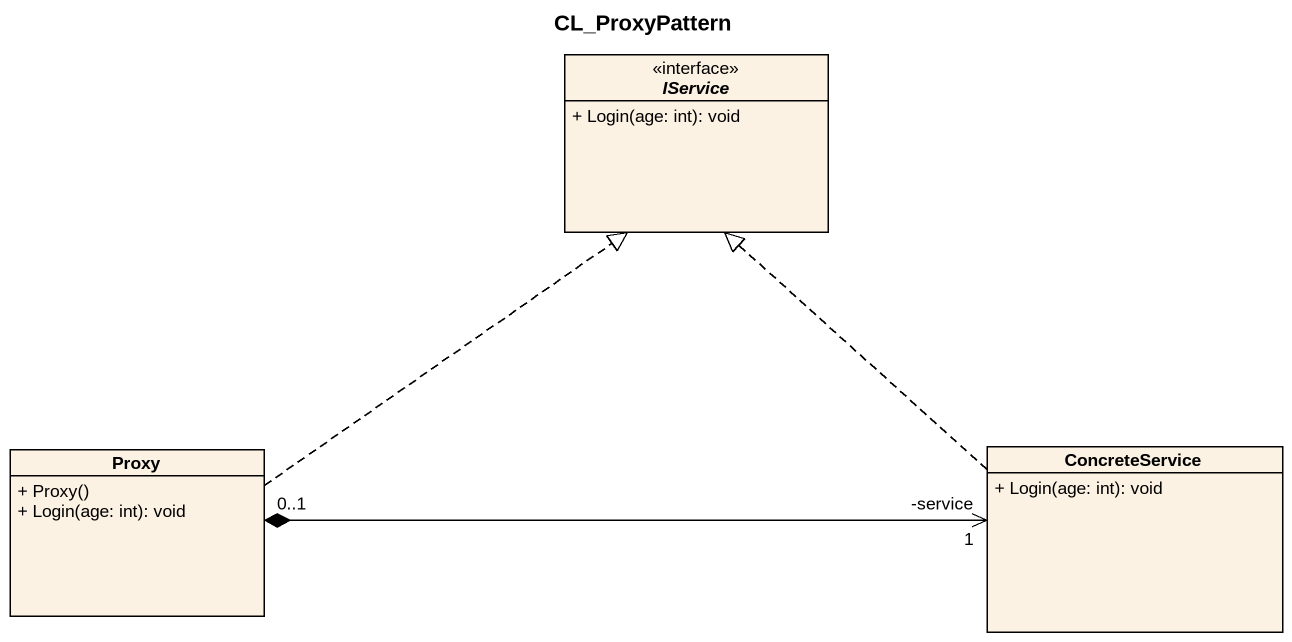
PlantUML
@startuml
title CL_ProxyPattern
hide circle
hide empty members
skinparam classAttributeIconSize 0
interface IService <<interface>> {
  + Login(age: int): void
}
class Proxy {
  + Proxy()
  + Login(age: int): void
}
class ConcreteService {
  + Login(age: int): void
}
Proxy .up.|> IService
ConcreteService .up.|> IService
ConcreteService "-service\n1" <-left-* "0..1" Proxy
@enduml
